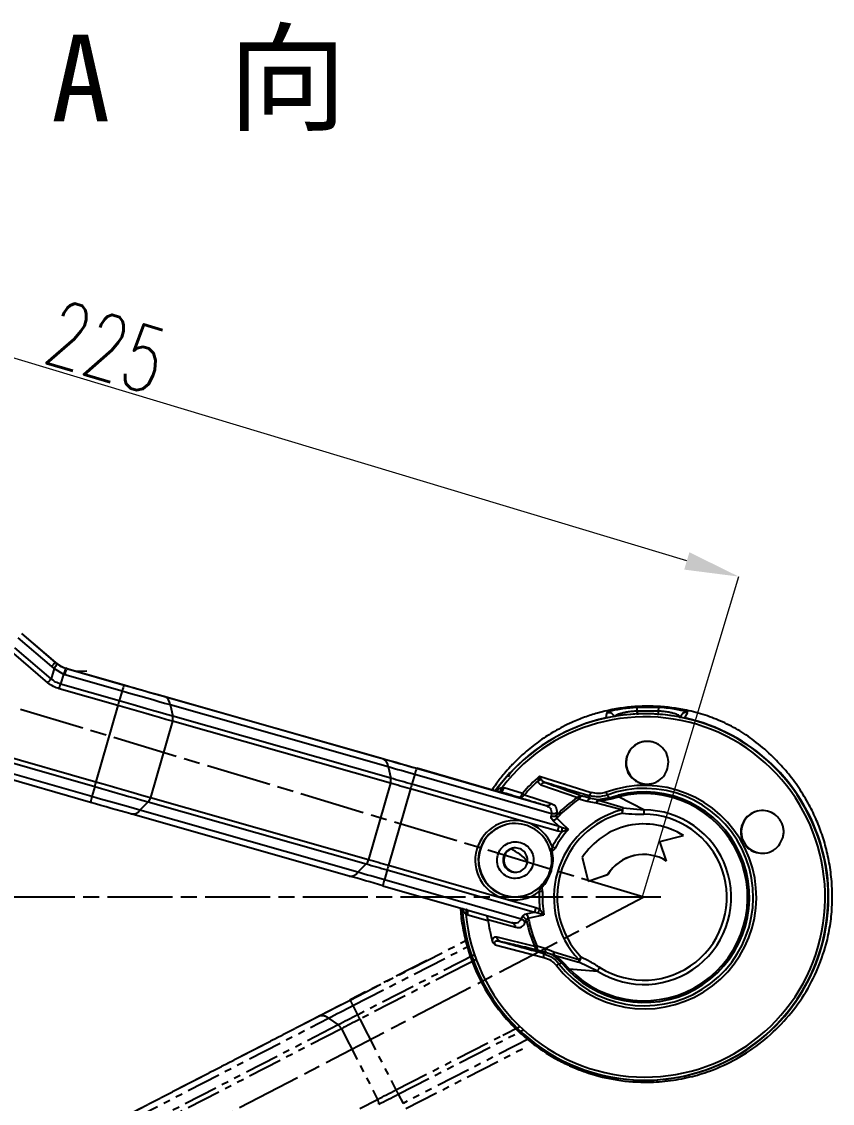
# Model space of a CAD drawing. Header units: millimetres. Extents: x 1852 to 4288, y 681 to 2404.
# Drawn here: x 3962.1 to 4111.5, y 1120.3 to 1319.6 of the extents above; entities that cross this region are included whole.
import ezdxf

# ---------------------------------------------------------------- set-up
doc = ezdxf.new("R2010")
doc.units = ezdxf.units.MM
doc.linetypes.add('AM_ISO08W050', pattern=[18, 12, -1.5, 3, -1.5])
doc.linetypes.add('PHANTOM', pattern=[12.7, 6.35, -1.27, 1.27, -1.27, 1.27, -1.27])
for name, color, linetype, lineweight in [('AM_5', 3, 'Continuous', 25), ('AM_7', 4, 'AM_ISO08W050', 25), ('文字', 7, 'Continuous', 13), ('标注', 3, 'Continuous', 13)]:
    doc.layers.add(name, color=color, linetype=linetype, lineweight=lineweight)
doc.styles.add('SLDTEXTSTYLE1', font='txt.shx', dxfattribs={"width": 0.7, "bigfont": 'gbcbig.shx'})
doc.styles.add('STYLE1', font='txt.shx', dxfattribs={"width": 0.8, "height": 3, "bigfont": 'hzdx.shx'})
doc.dimstyles.new('SLDDIMSTYLE12$0', dxfattribs={"dimtxt": 12, "dimasz": 10, "dimexe": 0, "dimexo": 0.0625, "dimgap": 0.875, "dimtad": 1, "dimdec": 1, "dimlfac": 1.8, "dimrnd": 1e-09, "dimzin": 12, "dimdsep": 46, "dimtxsty": 'SLDTEXTSTYLE1', "dimcen": 0.09, "dimdle": 8.16, "dimclrd": 3, "dimclre": 3, "dimadec": 0, "dimazin": 3, "dimtfac": 1, "dimtdec": 1, "dimtofl": 0, "dimtmove": 0, "dimatfit": 3, "dimfxl": 0, "dimfrac": 2, "dimtolj": 1, "dimlwd": 5, "dimlwe": 5, "dimarcsym": 0})
doc.dimstyles.new('SLDDIMSTYLE12$2', dxfattribs={"dimtxt": 12, "dimasz": 10, "dimexe": 0, "dimexo": 0.0625, "dimgap": 0.875, "dimtad": 1, "dimdec": 1, "dimlfac": 1.8, "dimrnd": 1e-09, "dimzin": 12, "dimdsep": 46, "dimtxsty": 'SLDTEXTSTYLE1', "dimcen": 0.09, "dimdle": 8.16, "dimclrd": 3, "dimclre": 3, "dimadec": 0, "dimazin": 3, "dimtfac": 1, "dimtdec": 1, "dimtofl": 0, "dimtmove": 0, "dimatfit": 3, "dimfxl": 0, "dimfrac": 2, "dimtolj": 1, "dimlwd": 5, "dimlwe": 5, "dimarcsym": 0})

# ---------------------------------------------------------------- blocks, each defined once
blk = doc.blocks.new('*D85')
at = {"layer": 'Defpoints', "color": 0, "transparency": 16777216}
for p in [(3772.52, 1249.88), (3773.94, 1168.81), (4076.79, 1158.24), (4076.79, 1158.24), (3795.18, 1011.47)]:
    blk.add_point(p, dxfattribs=at)
at = {"layer": '标注', "color": 3, "linetype": 'Continuous', "lineweight": 5, "transparency": 16777216}
blk.add_arc((4076.79, 1158.24), 303.03, 165.1292, 205.6373, dxfattribs=at)
at = {"layer": '标注', "color": 3, "transparency": 16777216}
for points in [[(3782.3, 1236.47), (3785.51, 1235.56), (3786.63, 1245.63)], [(3805.08, 1027.87), (3802.1, 1026.38), (3808.07, 1018.19)]]:
    blk.add_solid(points, dxfattribs=at)
at = {"layer": '标注', "color": 0, "transparency": 16777216, "insert": (3780.94, 1130.36), "char_height": 10, "attachment_point": 5, "rotation": 275.3833, "style": 'SLDTEXTSTYLE1'}
blk.add_mtext('\\A1;60%%D', dxfattribs=at)
blk = doc.blocks.new('*D86')
at = {"layer": 'AM_5', "color": 3, "lineweight": 5, "transparency": 16777216}
blk.add_line((3826.22, 1158.27), (3824.77, 1158.27), dxfattribs=at)
at = {"layer": 'AM_5', "color": 3, "linetype": 'Continuous', "lineweight": 5, "transparency": 16777216}
blk.add_arc((4076.68, 1158.27), 251.91, 165.5129, 177.7254, dxfattribs=at)
at = {"layer": 'AM_5', "color": 3, "transparency": 16777216}
for points in [[(3831.18, 1221.74), (3834.39, 1220.84), (3835.47, 1230.92)], [(3826.64, 1168.24), (3823.3, 1168.31), (3824.77, 1158.27)]]:
    blk.add_solid(points, dxfattribs=at)
at = {"layer": 'Defpoints', "color": 0, "transparency": 16777216}
for p in [(3772.52, 1249.88), (3829.55, 1207.09), (3826.29, 1158.27), (4076.79, 1158.24), (4079.94, 1158.27)]:
    blk.add_point(p, dxfattribs=at)
at = {"layer": 'AM_5', "color": 0, "transparency": 16777216, "insert": (3820.66, 1195.99), "char_height": 12, "attachment_point": 5, "rotation": 81.6192, "style": 'SLDTEXTSTYLE1'}
blk.add_mtext('\\A1;15%%D', dxfattribs=at)
blk = doc.blocks.new('*D78')
at = {"layer": 'AM_5', "color": 3, "linetype": 'Continuous', "lineweight": 5, "transparency": 16777216}
for p, q in [((3839.86, 1230.84), (3857.29, 1288.7)), ((4084.71, 1220.21), (3866.86, 1285.82))]:
    blk.add_line(p, q, dxfattribs=at)
at = {"layer": 'AM_5', "color": 3, "lineweight": 5, "transparency": 16777216}
blk.add_line((4076.53, 1158.36), (4094.29, 1217.32), dxfattribs=at)
at = {"layer": 'AM_5', "color": 3, "transparency": 16777216}
for points in [[(3867.34, 1287.42), (3866.38, 1284.22), (3857.29, 1288.7)], [(4085.19, 1221.8), (4084.23, 1218.61), (4094.29, 1217.32)]]:
    blk.add_solid(points, dxfattribs=at)
at = {"layer": 'Defpoints', "color": 0, "transparency": 16777216}
for p in [(3857.29, 1288.7), (3839.84, 1230.78), (4076.51, 1158.3)]:
    blk.add_point(p, dxfattribs=at)
at = {"layer": 'AM_5', "color": 0, "transparency": 16777216, "insert": (3977.77, 1259.6), "char_height": 12, "attachment_point": 5, "rotation": 343.2384, "style": 'SLDTEXTSTYLE1'}
blk.add_mtext('\\A1;225', dxfattribs=at)

msp = doc.modelspace()

# ---------------------------------------------------------------- linework, layer by layer
at = {"color": 7, "linetype": 'Continuous', "lineweight": 25}
for p, q in [((3848.249, 1216.075), (3975.831, 1179.489)), ((3848.005, 1215.211), (3975.588, 1178.625)), ((3974.809, 1175.717), (3846.471, 1212.521)), ((3975.086, 1176.792), (3846.747, 1213.595)), ((3961.428, 1206.066), (3967.649, 1200.759)), ((3962.095, 1206.818), (3968.316, 1201.511)), ((3962.127, 1206.825), (3968.348, 1201.518)), ((3967.579, 1198.481), (3960.87, 1204.204)), ((3966.971, 1197.773), (3960.262, 1203.496)), ((3968.142, 1200.362), (3967.579, 1198.481)), ((3967.649, 1200.759), (3968.142, 1200.362)), ((3968.142, 1200.362), (3969.855, 1199.36)), ((3968.316, 1201.511), (3968.348, 1201.518)), ((3968.348, 1201.518), (3968.595, 1201.319)), ((3970.448, 1200.39), (3970.337, 1200.423)), ((3970.338, 1200.422), (3970.447, 1200.39)), ((3970.417, 1200.384), (3970.447, 1200.39)), ((3970.417, 1200.384), (3981.011, 1197.346)), ((3970.447, 1200.39), (3981.04, 1197.352)), ((3974.133, 1199.922), (3972.314, 1199.855)), ((3969.855, 1199.36), (3969.302, 1197.514)), ((3969.855, 1199.36), (3970.074, 1199.295)), ((3970.074, 1199.295), (3980.667, 1196.257)), ((3979.862, 1193.547), (3969.05, 1196.648)), ((3980.115, 1194.413), (3969.302, 1197.514)), ((3980.667, 1196.257), (3980.115, 1194.413)), ((3987.287, 1195.568), (4027.472, 1184.14)), ((3988.476, 1195.213), (4028.661, 1183.786)), ((3979.862, 1193.547), (3975.831, 1179.489)), ((3989.504, 1193.733), (3989.988, 1191.593)), ((3989.504, 1193.733), (4029.689, 1182.306)), ((4070.035, 1192.335), (4069.97, 1192.296)), ((4075.474, 1193.222), (4073.545, 1193.047)), ((4079.496, 1193.222), (4075.474, 1193.222)), ((4079.442, 1192.528), (4075.507, 1192.528)), ((4075.507, 1192.528), (4075.593, 1191.87)), ((4079.442, 1192.528), (4079.358, 1191.821)), ((4080.118, 1193.18), (4079.496, 1193.222)), ((4084.877, 1192.296), (4084.647, 1192.405)), ((3989.918, 1190.675), (3985.887, 1176.616)), ((4030.103, 1179.248), (3989.918, 1190.675)), ((4030.173, 1180.166), (3989.988, 1191.593)), ((4069.937, 1191.29), (4069.921, 1191.287)), ((4073.683, 1184.127), (4073.617, 1184.112)), ((4029.689, 1182.306), (4030.173, 1180.166)), ((4034.908, 1182.002), (4058.703, 1175.178)), ((4050.201, 1177.631), (4034.938, 1182.008)), ((4034.565, 1180.913), (4034.012, 1179.069)), ((4034.565, 1180.913), (4059.777, 1173.683)), ((4057.583, 1180.57), (4057.486, 1180.212)), ((4057.583, 1180.57), (4067.066, 1177.554)), ((4057.583, 1180.57), (4057.736, 1180.276)), ((3975.588, 1178.625), (3975.086, 1176.792)), ((4030.103, 1179.248), (4026.072, 1165.189)), ((4033.76, 1178.203), (4029.729, 1164.145)), ((4055.044, 1172.1), (4033.76, 1178.203)), ((4061.171, 1171.281), (4034.012, 1179.069)), ((4050.663, 1178.468), (4051.052, 1178.388)), ((4054.441, 1177.385), (4051.052, 1178.388)), ((4057.816, 1178.982), (4064.604, 1176.647)), ((4066.491, 1176.972), (4062.554, 1178.174)), ((3985.887, 1176.616), (4026.072, 1165.189)), ((4049.6, 1177.804), (4049.615, 1177.852)), ((4050.094, 1177.688), (4050.288, 1177.65)), ((4050.288, 1177.65), (4050.201, 1177.631)), ((4053.692, 1176.665), (4053.982, 1176.579)), ((4054.781, 1177.091), (4059.733, 1175.541)), ((4066.349, 1175.856), (4064.828, 1176.299)), ((4067.134, 1176.889), (4066.491, 1176.972)), ((4068.362, 1176.17), (4066.974, 1176.423)), ((4070.39, 1176.538), (4068.362, 1176.17)), ((4072.97, 1174.728), (4068.452, 1176.098)), ((4070.39, 1176.538), (4070.017, 1177.067)), ((4070.39, 1176.538), (4071.226, 1176.8)), ((4070.678, 1176.387), (4072.142, 1176.747)), ((4071.226, 1176.8), (4072.068, 1177.065)), ((4076.777, 1174.325), (4072.142, 1176.747)), ((3985.461, 1175.805), (3983.923, 1174.268)), ((4024.108, 1162.84), (3983.923, 1174.268)), ((3985.461, 1175.805), (4025.646, 1164.377)), ((4058.703, 1175.178), (4058.831, 1175.092)), ((4058.703, 1175.178), (4058.974, 1175.145)), ((4058.957, 1175.148), (4058.939, 1175.092)), ((4068.043, 1175.58), (4066.349, 1175.856)), ((4072.71, 1174.319), (4068.043, 1175.58)), ((4072.97, 1174.728), (4076.777, 1174.325)), ((4022.46, 1162.158), (3982.275, 1173.585)), ((4060.918, 1170.415), (4055.044, 1172.1)), ((4059.777, 1173.683), (4059.728, 1173.183)), ((4061.171, 1171.281), (4060.082, 1172.35)), ((4060.751, 1173.842), (4060.715, 1173.354)), ((4061.709, 1170.284), (4060.918, 1170.415)), ((4061.734, 1171.051), (4061.171, 1171.281)), ((4062.885, 1170.748), (4061.709, 1170.284)), ((4062.885, 1170.748), (4061.734, 1171.051)), ((4073.962, 1171.442), (4073.951, 1171.44)), ((4094.897, 1171.379), (4094.808, 1171.36)), ((4079.736, 1168.516), (4084.087, 1169.6)), ((4079.747, 1168.518), (4079.736, 1168.516)), ((4080.977, 1164.912), (4079.736, 1168.516)), ((4079.747, 1168.518), (4084.098, 1169.603)), ((4080.988, 1164.914), (4079.747, 1168.518)), ((4084.098, 1169.603), (4084.087, 1169.6)), ((4046.546, 1166.932), (4046.613, 1166.947)), ((4059.561, 1166.815), (4059.595, 1166.736)), ((4059.797, 1167.172), (4059.903, 1166.769)), ((4025.646, 1164.377), (4024.108, 1162.84)), ((4029.729, 1164.145), (4051.013, 1158.041)), ((4050.938, 1165.706), (4051.083, 1165.737)), ((4065.433, 1165.539), (4066.517, 1161.188)), ((4080.988, 1164.914), (4080.977, 1164.912)), ((4029.485, 1163.281), (4028.984, 1161.448)), ((4029.485, 1163.281), (4056.644, 1155.492)), ((4066.517, 1161.188), (4070.121, 1162.429)), ((4066.529, 1161.19), (4070.132, 1162.431)), ((4070.132, 1162.431), (4070.121, 1162.429)), ((4028.707, 1160.373), (4052.515, 1153.546)), ((4054.195, 1154.218), (4028.984, 1161.448)), ((4057.958, 1159.986), (4057.655, 1159.701)), ((4066.529, 1161.19), (4066.517, 1161.188)), ((4051.013, 1158.041), (4056.887, 1156.357)), ((4043.256, 1156.275), (4043.283, 1155.867)), ((4056.887, 1156.357), (4057.628, 1156.048)), ((4057.628, 1156.048), (4058.378, 1155.03)), ((4044.347, 1155), (4043.975, 1155.141)), ((4044.347, 1155), (4048.063, 1153.949)), ((4048.047, 1154.142), (4053.184, 1152.701)), ((4054.195, 1154.218), (4054.418, 1154.662)), ((4054.937, 1153.564), (4055.163, 1153.992)), ((4056.644, 1155.492), (4057.243, 1155.388)), ((4057.243, 1155.388), (4058.378, 1155.03)), ((4052.502, 1153.55), (4052.667, 1153.553)), ((4052.76, 1153.491), (4052.741, 1153.437)), ((4056.716, 1149.139), (4049.756, 1150.872)), ((4049.407, 1149.492), (4058.352, 1147.161)), ((4057.089, 1149.31), (4058.612, 1148.873)), ((4058.612, 1148.873), (4060.193, 1148.203)), ((4060.193, 1148.203), (4064.815, 1146.782)), ((4109.477, 1148.992), (4109.461, 1148.989)), ((4045.888, 1146.772), (4044.129, 1145.869)), ((4058.255, 1147.879), (4058.17, 1147.951)), ((4058.17, 1147.951), (4058.695, 1147.709)), ((4061.681, 1146.164), (4060.154, 1147.541)), ((4060.268, 1147.552), (4064.82, 1146.301)), ((4061.108, 1145.997), (4061.681, 1146.164)), ((4062.294, 1145.449), (4061.681, 1146.164)), ((4063.055, 1145.054), (4062.004, 1146.133)), ((4068.261, 1144.624), (4064.82, 1146.301)), ((4062.826, 1144.83), (4062.294, 1145.449)), ((4063.055, 1145.054), (4068.261, 1144.624)), ((4050.809, 1132.859), (4053.919, 1134.456)), ((4063.013, 1127.459), (4066.244, 1126.177)), ((4066.254, 1126.305), (4066.252, 1126.3)), ((4084.119, 1125.297), (4084.135, 1125.3))]:
    msp.add_line(p, q, dxfattribs=at)
at = {"color": 7, "linetype": 'PHANTOM', "lineweight": 25}
for p, q in [((4022.67, 1139.311), (4044.69, 1150.618)), ((4023.164, 1138.282), (4045.01, 1149.499)), ((4036.812, 1146.588), (4022.687, 1139.336)), ((4045.584, 1147.63), (4024.023, 1136.559)), ((4044.129, 1145.869), (4024.432, 1135.755)), ((4023.164, 1138.282), (4024.023, 1136.559)), ((3979.771, 1117.171), (4016.894, 1136.337)), ((3978.661, 1116.616), (4015.784, 1135.782)), ((3981.533, 1116.795), (4018.656, 1135.961)), ((4020.473, 1134.731), (3983.35, 1115.565)), ((4021.051, 1134.014), (3983.928, 1114.848)), ((4018.656, 1135.961), (4020.473, 1134.731)), ((4021.051, 1134.014), (4027.732, 1121.004)), ((4024.432, 1135.755), (4031.113, 1122.745)), ((4031.113, 1122.745), (4050.809, 1132.859)), ((4031.526, 1121.948), (4054.613, 1133.803)), ((4055.747, 1132.249), (4032.415, 1120.268)), ((4032.948, 1119.296), (4054.981, 1130.609)), ((3990.609, 1101.838), (4027.732, 1121.004)), ((4031.526, 1121.948), (4032.415, 1120.268))]:
    msp.add_line(p, q, dxfattribs=at)
at = {"color": 7, "linetype": 'Continuous', "lineweight": 25, "flags": 128}
for points in [[(3980.667, 1196.257), (3981.804, 1195.931), (3982.939, 1195.606), (3984.068, 1195.283), (3985.187, 1194.963), (3986.294, 1194.647), (3987.384, 1194.337), (3988.455, 1194.031), (3989.504, 1193.733)], [(3981.011, 1197.346), (3981.972, 1197.07), (3982.93, 1196.796), (3983.884, 1196.523), (3984.829, 1196.253), (3985.764, 1195.986), (3986.685, 1195.723), (3987.59, 1195.465), (3988.476, 1195.213)], [(3981.04, 1197.352), (3981.844, 1197.122), (3982.647, 1196.892), (3983.444, 1196.664), (3984.236, 1196.438), (3985.018, 1196.214), (3985.789, 1195.994), (3986.546, 1195.779), (3987.287, 1195.568)], [(3989.988, 1191.593), (3988.816, 1191.927), (3987.619, 1192.268), (3986.401, 1192.615), (3985.165, 1192.968), (3983.914, 1193.325), (3982.653, 1193.686), (3981.385, 1194.049), (3980.115, 1194.413)], [(3989.918, 1190.675), (3988.725, 1191.014), (3987.506, 1191.362), (3986.265, 1191.716), (3985.006, 1192.075), (3983.732, 1192.439), (3982.448, 1192.806), (3981.156, 1193.176), (3979.862, 1193.547)], [(4069.97, 1192.296), (4069.865, 1191.73), (4069.782, 1191.285)], [(4084.346, 1191.285), (4084.643, 1191.851), (4084.877, 1192.296)], [(4070.039, 1191.312), (4070.006, 1191.312), (4069.782, 1191.285)], [(4083.661, 1191.759), (4083.42, 1191.302), (4083.4, 1191.264)], [(4027.472, 1184.14), (4028.358, 1183.888), (4029.263, 1183.631), (4030.185, 1183.368), (4031.119, 1183.101), (4032.065, 1182.831), (4033.019, 1182.558), (4033.977, 1182.284), (4034.938, 1182.008)], [(4028.661, 1183.786), (4029.403, 1183.575), (4030.16, 1183.359), (4030.931, 1183.139), (4031.713, 1182.916), (4032.504, 1182.69), (4033.302, 1182.462), (4034.104, 1182.232), (4034.908, 1182.002)], [(4029.689, 1182.306), (4030.268, 1182.141), (4030.859, 1181.973), (4031.46, 1181.801), (4032.071, 1181.627), (4032.688, 1181.45), (4033.311, 1181.272), (4033.937, 1181.093), (4034.565, 1180.913)], [(4034.012, 1179.069), (4033.518, 1179.211), (4033.025, 1179.352), (4032.535, 1179.492), (4032.048, 1179.631), (4031.568, 1179.769), (4031.094, 1179.904), (4030.628, 1180.036), (4030.173, 1180.166)], [(4052.072, 1181.195), (4049.707, 1178.3), (4049.341, 1177.789)], [(4052.148, 1181.108), (4052.106, 1181.157), (4052.072, 1181.195)], [(3975.588, 1178.625), (3976.858, 1178.26), (3978.126, 1177.897), (3979.387, 1177.537), (3980.638, 1177.179), (3981.874, 1176.826), (3983.092, 1176.479), (3984.289, 1176.138), (3985.461, 1175.805)], [(3975.831, 1179.489), (3977.126, 1179.118), (3978.417, 1178.748), (3979.701, 1178.381), (3980.975, 1178.017), (3982.234, 1177.657), (3983.475, 1177.303), (3984.694, 1176.956), (3985.887, 1176.616)], [(4033.76, 1178.203), (4033.289, 1178.338), (4032.82, 1178.472), (4032.353, 1178.606), (4031.889, 1178.738), (4031.432, 1178.869), (4030.98, 1178.998), (4030.537, 1179.124), (4030.103, 1179.248)], [(3983.923, 1174.268), (3982.874, 1174.566), (3981.803, 1174.871), (3980.712, 1175.182), (3979.606, 1175.498), (3978.487, 1175.818), (3977.358, 1176.141), (3976.223, 1176.466), (3975.086, 1176.792)], [(4053.692, 1176.665), (4053.783, 1176.656), (4053.881, 1176.679), (4053.983, 1176.733), (4054.085, 1176.817), (4054.184, 1176.927), (4054.279, 1177.061), (4054.365, 1177.215), (4054.441, 1177.385)], [(3982.275, 1173.585), (3981.389, 1173.837), (3980.484, 1174.095), (3979.563, 1174.358), (3978.628, 1174.624), (3977.682, 1174.895), (3976.729, 1175.167), (3975.77, 1175.442), (3974.809, 1175.717)], [(4062.885, 1170.748), (4061.705, 1171.903), (4060.777, 1172.813)], [(4025.646, 1164.377), (4026.102, 1164.248), (4026.567, 1164.115), (4027.041, 1163.98), (4027.521, 1163.843), (4028.008, 1163.704), (4028.498, 1163.563), (4028.991, 1163.422), (4029.485, 1163.281)], [(4026.072, 1165.189), (4026.506, 1165.066), (4026.95, 1164.939), (4027.401, 1164.811), (4027.859, 1164.68), (4028.322, 1164.548), (4028.789, 1164.414), (4029.258, 1164.28), (4029.729, 1164.145)], [(4028.707, 1160.373), (4027.903, 1160.604), (4027.101, 1160.834), (4026.303, 1161.062), (4025.512, 1161.288), (4024.73, 1161.511), (4023.959, 1161.731), (4023.202, 1161.947), (4022.46, 1162.158)], [(4028.984, 1161.448), (4028.356, 1161.627), (4027.73, 1161.807), (4027.107, 1161.985), (4026.49, 1162.161), (4025.879, 1162.336), (4025.278, 1162.507), (4024.687, 1162.676), (4024.108, 1162.84)], [(4055.157, 1155.172), (4055.99, 1155.351), (4056.644, 1155.492)], [(4055.502, 1154.414), (4057.114, 1154.759), (4058.378, 1155.03)], [(4066.252, 1126.299), (4066.247, 1126.231), (4066.244, 1126.177)]]:
    msp.add_lwpolyline(points, dxfattribs=at)
at = {"color": 7, "linetype": 'PHANTOM', "lineweight": 25, "flags": 128}
for points in [[(4015.784, 1135.782), (4016.603, 1136.204), (4017.439, 1136.636), (4018.291, 1137.074), (4019.155, 1137.519), (4020.029, 1137.969), (4020.911, 1138.423), (4021.798, 1138.879), (4022.687, 1139.336)], [(4016.894, 1136.337), (4017.579, 1136.69), (4018.279, 1137.051), (4018.991, 1137.418), (4019.714, 1137.791), (4020.446, 1138.167), (4021.184, 1138.547), (4021.926, 1138.928), (4022.67, 1139.311)], [(4018.656, 1135.961), (4019.191, 1136.237), (4019.737, 1136.518), (4020.293, 1136.805), (4020.857, 1137.096), (4021.428, 1137.389), (4022.004, 1137.686), (4022.584, 1137.983), (4023.164, 1138.282)], [(4024.023, 1136.559), (4023.566, 1136.324), (4023.11, 1136.09), (4022.656, 1135.856), (4022.207, 1135.625), (4021.762, 1135.396), (4021.324, 1135.17), (4020.894, 1134.949), (4020.473, 1134.731)], [(4024.432, 1135.755), (4023.996, 1135.531), (4023.562, 1135.308), (4023.13, 1135.086), (4022.702, 1134.865), (4022.278, 1134.647), (4021.861, 1134.432), (4021.452, 1134.221), (4021.051, 1134.014)], [(4027.732, 1121.004), (4028.132, 1121.211), (4028.542, 1121.423), (4028.959, 1121.637), (4029.383, 1121.855), (4029.811, 1122.076), (4030.243, 1122.298), (4030.677, 1122.521), (4031.113, 1122.745)], [(4027.976, 1120.12), (4028.397, 1120.338), (4028.827, 1120.56), (4029.265, 1120.785), (4029.71, 1121.014), (4030.159, 1121.246), (4030.613, 1121.479), (4031.069, 1121.713), (4031.526, 1121.948)]]:
    msp.add_lwpolyline(points, dxfattribs=at)
at = {"color": 7, "linetype": 'Continuous', "lineweight": 25}
for centre, radius, start, end in [((3982.944, 1187.861), 20.007, 136.98231, 139.86093), ((3985.75, 1194.946), 16.269, 160.47233, 164.49361), ((3996.343, 1191.908), 16.269, 160.47233, 164.49361), ((4060.553, 1170.49), 83.921, 163.43713, 164.05307), ((3987.692, 1193.572), 1.819, 5.07762, 64.46165), ((4077.02, 1158.292), 33.749, 343.99795, 144.37216), ((4077.035, 1158.295), 33.75, 343.99967, 102.14019), ((3988.038, 1191.279), 1.975, 342.17658, 9.14397), ((4077.012, 1158.291), 33.187, 185.44631, 142.55572), ((4077.063, 1158.304), 33.776, 102.44988, 137.53256), ((4077.063, 1158.301), 33.778, 251.33315, 77.54961), ((4077.468, 1183.041), 3.937, 102.14289, 164.00219), ((4077.468, 1183.041), 3.937, 163.99967, 282.14019), ((4027.877, 1182.145), 1.819, 5.07766, 64.46203), ((4050.241, 1176.564), 16.268, 160.47228, 164.49364), ((4028.223, 1179.852), 1.975, 342.17656, 9.14413), ((4076.99, 1158.287), 29.55, 131.05303, 139.73783), ((4057.918, 1178.632), 1.245, 89.51081, 119.80629), ((4058.031, 1178.591), 1.71, 99.92431, 108.57758), ((4055.284, 1156.627), 82.676, 163.94748, 164.56969), ((4114.451, 1155.146), 83.921, 163.43713, 164.05307), ((4076.985, 1158.286), 29.098, 132.57575, 139.73778), ((4076.939, 1158.274), 20.585, 217.80792, 110.19454), ((4076.93, 1158.273), 20.025, 217.80792, 110.19454), ((3989.166, 1172.594), 14.692, 163.40044, 167.7271), ((3983.996, 1177.092), 1.95, 318.69224, 345.8928), ((4053.934, 1177.648), 1.013, 256.13749, 326.65871), ((4027.916, 1146.276), 40.882, 48.9186, 49.54784), ((4076.84, 1158.254), 22.091, 123.62673, 136.87996), ((4076.835, 1158.253), 21.676, 123.6355, 137.80261), ((4076.842, 1158.254), 19.408, 223.76375, 104.2387), ((4076.835, 1158.252), 19.081, 223.76387, 104.23864), ((4092.458, 1194.507), 33.09, 212.6677, 213.38343), ((4067.107, 1175.649), 0.785, 99.68998, 164.75306), ((4066.295, 1177.741), 0.793, 284.25693, 346.38415), ((4069.124, 1175.145), 1.166, 125.1911, 158.08506), ((3982.514, 1175.338), 1.77, 262.23993, 322.75953), ((4076.804, 1158.245), 16.587, 104.28896, 223.71352), ((4076.805, 1158.245), 16.079, 237.90451, 90.09862), ((4074.096, 1173.725), 1.507, 138.28952, 156.79982), ((4165.719, 1197.404), 95.831, 193.93929, 194.29763), ((4098.682, 1170.294), 3.937, 102.14289, 164.00219), ((4053.028, 1165.07), 7.312, 74.0024, 254.00006), ((4053.028, 1165.07), 7.312, 19.98893, 73.99815), ((4076.802, 1158.245), 15.988, 104.28897, 223.71351), ((4076.801, 1158.245), 15.284, 237.90204, 90.10104), ((4053.034, 1165.072), 6.75, 14.63064, 164.00143), ((4053.101, 1165.086), 6.75, 102.1429, 164.00218), ((4076.819, 1158.249), 19.317, 141.46177, 151.14852), ((4076.817, 1158.249), 18.717, 138.10256, 151.14854), ((4076.79, 1158.243), 13.499, 57.28113, 147.28505), ((4076.801, 1158.246), 13.499, 57.2812, 102.14227), ((4098.682, 1170.294), 3.937, 163.99967, 282.14019), ((4053.034, 1165.072), 6.75, 163.9984, 313.36529), ((4053.101, 1165.086), 6.75, 163.99975, 282.14011), ((4053.101, 1165.086), 2.25, 343.99745, 164.00009), ((4053.246, 1165.117), 2.25, 104.03604, 164.00205), ((4048.639, 1159.065), 8.855, 40.83204, 65.81779), ((3989.84, 1040.374), 145.215, 60.91799, 61.15396), ((4076.79, 1158.243), 7.874, 57.88144, 147.88541), ((4076.801, 1158.245), 7.874, 102.14271, 147.88527), ((4024.181, 1165.664), 1.95, 318.69201, 345.89284), ((4109.181, 1141.283), 82.676, 163.94748, 164.5697), ((4053.101, 1165.086), 2.25, 163.99745, 344.00009), ((4053.246, 1165.117), 2.25, 163.99943, 280.24751), ((4022.699, 1163.911), 1.77, 262.23993, 322.75953), ((4043.063, 1157.25), 14.692, 163.40041, 167.72716), ((4053.028, 1165.07), 7.312, 253.99862, 308.0114), ((4076.82, 1158.249), 19.318, 176.85372, 186.53999), ((4076.818, 1158.248), 18.719, 176.85373, 189.89901), ((4077.02, 1158.29), 33.748, 183.43897, 344.001), ((4076.991, 1158.285), 29.252, 188.52543, 195.91771), ((4053.984, 1153.429), 1.307, 25.50508, 70.60837), ((4053.807, 1154.101), 1.723, 10.4509, 38.42547), ((4076.842, 1158.253), 22.093, 191.12072, 204.365), ((4076.837, 1158.252), 21.678, 190.19887, 204.3629), ((4115.922, 1019.739), 142.302, 114.42078, 114.58603), ((4077.036, 1158.293), 33.748, 282.14308, 344.002), ((4066.269, 1146.557), 1.471, 171.18744, 190.00395), ((4190.706, 1015.95), 181.565, 133.70869, 133.89737), ((4117.836, 1121.579), 58.497, 154.02865, 154.99957)]:
    msp.add_arc(centre, radius, start, end, dxfattribs=at)
at = {"color": 7, "linetype": 'PHANTOM', "lineweight": 25}
for centre, radius, start, end in [((4037.571, 1145.837), 16.268, 203.65312, 207.67448), ((4017.445, 1134.603), 1.819, 48.2585, 107.64287), ((4099.049, 1174.159), 83.921, 206.61797, 207.23391), ((4019.266, 1133.168), 1.975, 25.3574, 52.32497), ((4104.693, 1160.444), 82.676, 207.12832, 207.75054), ((4026.027, 1120.057), 1.95, 1.87285, 29.07368)]:
    msp.add_arc(centre, radius, start, end, dxfattribs=at)
at = {"color": 7, "linetype": 'Continuous', "lineweight": 25}
for points, knots in [([(3968.563, 1201.312), (3968.568, 1201.248), (3968.577, 1201.119), (3968.287, 1200.614), (3968.142, 1200.362)], [0, 0, 0, 0, 0.5008043, 1, 1, 1, 1]), ([(3968.316, 1201.511), (3968.361, 1201.473), (3968.443, 1201.405), (3968.526, 1201.341), (3968.563, 1201.312)], [0, 0, 0, 0, 0.5576718, 1, 1, 1, 1]), ([(3968.563, 1201.312), (3968.837, 1201.122), (3969.378, 1200.749), (3970.002, 1200.526), (3970.308, 1200.416)], [0, 0, 0, 0, 0.5083155, 1, 1, 1, 1]), ([(3968.595, 1201.319), (3968.868, 1201.129), (3969.407, 1200.755), (3970.031, 1200.532), (3970.338, 1200.422)], [0, 0, 0, 0, 0.50800634, 1, 1, 1, 1]), ([(3970.308, 1200.416), (3970.271, 1200.371), (3970.198, 1200.282), (3969.97, 1199.667), (3969.855, 1199.36)], [0, 0, 0, 0, 0.5, 1, 1, 1, 1]), ([(3970.308, 1200.416), (3970.328, 1200.41), (3970.365, 1200.399), (3970.401, 1200.388), (3970.417, 1200.384)], [0, 0, 0, 0, 0.5601455, 1, 1, 1, 1]), ([(3969.302, 1197.514), (3968.992, 1197.624), (3968.362, 1197.847), (3967.843, 1198.267), (3967.579, 1198.481)], [0, 0, 0, 0, 0.4914989, 1, 1, 1, 1]), ([(3969.05, 1196.648), (3968.68, 1196.776), (3967.927, 1197.039), (3967.294, 1197.525), (3966.971, 1197.773)], [0, 0, 0, 0, 0.4902935, 1, 1, 1, 1]), ([(4094.51, 1188.898), (4093.454, 1189.468), (4091.424, 1190.564), (4088.11, 1191.824), (4084.104, 1192.92), (4079.252, 1193.563), (4073.629, 1193.381), (4069.172, 1192.493), (4065.823, 1191.41), (4063.144, 1190.321), (4060.395, 1188.907), (4057.63, 1187.13), (4055.422, 1185.411), (4053.622, 1183.777), (4052.249, 1182.377), (4050.927, 1180.867), (4049.794, 1179.443), (4049.111, 1178.419), (4048.845, 1178.02)], [0, 0, 0, 0, 0.0716141, 0.1376427, 0.2038002, 0.3043716, 0.402157, 0.5046925, 0.5521038, 0.6009821, 0.6712151, 0.7340966, 0.7994339, 0.8433201, 0.8852981, 0.9222529, 0.9697109, 1, 1, 1, 1]), ([(4069.97, 1192.296), (4070.14, 1192.31), (4070.478, 1192.339), (4070.911, 1192.114), (4071.205, 1191.786), (4071.281, 1191.53), (4071.318, 1191.402)], [0, 0, 0, 0, 0.2799949, 0.5581407, 0.7800037, 1, 1, 1, 1]), ([(4073.545, 1193.047), (4073.084, 1192.982), (4072.148, 1192.851), (4071.106, 1192.634), (4070.342, 1192.444), (4070.138, 1192.372), (4070.035, 1192.335)], [0, 0, 0, 0, 0.2467046, 0.4997683, 0.7468748, 1, 1, 1, 1]), ([(4075.507, 1192.528), (4075.204, 1192.511), (4074.598, 1192.477), (4073.741, 1192.36), (4072.985, 1192.209), (4072.15, 1191.978), (4071.44, 1191.674), (4071.359, 1191.493), (4071.318, 1191.402)], [0, 0, 0, 0, 0.1216848, 0.2436394, 0.3665866, 0.4908705, 0.7427966, 1, 1, 1, 1]), ([(4075.474, 1193.222), (4075.474, 1193.211), (4075.474, 1193.187), (4075.481, 1193.036), (4075.492, 1192.815), (4075.502, 1192.622), (4075.507, 1192.528)], [0, 0, 0, 0, 0.244843, 0.5001263, 0.7553423, 1, 1, 1, 1]), ([(4079.496, 1193.222), (4079.494, 1193.21), (4079.49, 1193.186), (4079.477, 1193.036), (4079.461, 1192.817), (4079.449, 1192.624), (4079.443, 1192.528)], [0, 0, 0, 0, 0.2506754, 0.4980464, 0.7510697, 1, 1, 1, 1]), ([(4083.53, 1191.402), (4083.502, 1191.493), (4083.446, 1191.673), (4082.766, 1191.977), (4081.951, 1192.208), (4081.204, 1192.359), (4080.353, 1192.477), (4079.746, 1192.511), (4079.443, 1192.528)], [0, 0, 0, 0, 0.25669183, 0.50843056, 0.63281467, 0.75589912, 0.87804396, 1, 1, 1, 1]), ([(4084.647, 1192.405), (4084.472, 1192.458), (4084.127, 1192.562), (4083.105, 1192.788), (4081.772, 1193.019), (4080.666, 1193.127), (4080.118, 1193.18)], [0, 0, 0, 0, 0.2491031, 0.4901997, 0.7472817, 1, 1, 1, 1]), ([(4084.877, 1192.296), (4084.803, 1192.307), (4084.654, 1192.331), (4084.427, 1192.31), (4084.209, 1192.246), (4084.009, 1192.141), (4083.836, 1191.997), (4083.719, 1191.865), (4083.675, 1191.777), (4083.665, 1191.756)], [0, 0, 0, 0, 0.1570011, 0.3172009, 0.4773885, 0.6343544, 0.7913438, 0.9515396, 1, 1, 1, 1]), ([(4110.422, 1149.604), (4110.672, 1150.712), (4111.172, 1152.93), (4111.517, 1156.393), (4111.543, 1159.874), (4111.226, 1163.311), (4110.592, 1166.644), (4109.67, 1169.825), (4108.493, 1172.83), (4106.976, 1175.875), (4105.105, 1178.863), (4102.915, 1181.681), (4100.333, 1184.423), (4097.403, 1186.953), (4095.49, 1188.24), (4094.51, 1188.898)], [0, 0, 0, 0, 0.0627951, 0.1255982, 0.1880794, 0.2505771, 0.3126556, 0.3746993, 0.4372762, 0.5009385, 0.5820109, 0.6649965, 0.7507977, 0.8724761, 1, 1, 1, 1]), ([(4081.175, 1181.939), (4081.266, 1182.492), (4081.445, 1183.573), (4080.939, 1184.91), (4080.277, 1185.768), (4079.685, 1186.276), (4079.024, 1186.65), (4078.318, 1186.886), (4077.591, 1186.986), (4076.861, 1186.951), (4076.144, 1186.781), (4075.23, 1186.372), (4074.201, 1185.518), (4073.818, 1184.596), (4073.617, 1184.112)], [0, 0, 0, 0, 0.1454096, 0.2843678, 0.3500183, 0.4113214, 0.4701235, 0.5269841, 0.5816264, 0.6365696, 0.6922624, 0.749136, 0.868448, 1, 1, 1, 1]), ([(4073.617, 1184.112), (4073.527, 1183.555), (4073.349, 1182.438), (4073.953, 1180.878), (4074.898, 1179.879), (4075.817, 1179.379), (4076.511, 1179.156), (4077.219, 1179.065), (4077.921, 1179.101), (4078.611, 1179.261), (4079.521, 1179.654), (4080.568, 1180.498), (4080.964, 1181.439), (4081.175, 1181.939)], [0, 0, 0, 0, 0.1426319, 0.2854821, 0.4161443, 0.4747377, 0.529504, 0.5816768, 0.6338546, 0.6858561, 0.7410149, 0.8625746, 1, 1, 1, 1]), ([(4052.072, 1181.195), (4052.017, 1181.128), (4051.91, 1180.998), (4051.813, 1180.766), (4051.771, 1180.566), (4051.781, 1180.447), (4051.784, 1180.41)], [0, 0, 0, 0, 0.3001412, 0.5845824, 0.8690123, 1, 1, 1, 1]), ([(4052.148, 1181.108), (4052.097, 1181.044), (4051.992, 1180.912), (4051.9, 1180.706), (4051.88, 1180.568), (4051.872, 1180.514)], [0, 0, 0, 0, 0.3723099, 0.7541245, 1, 1, 1, 1]), ([(4057.486, 1180.212), (4057.452, 1180.109), (4057.395, 1179.931), (4057.327, 1179.777), (4057.299, 1179.713)], [0, 0, 0, 0, 0.5830316, 1, 1, 1, 1]), ([(4057.928, 1179.878), (4057.898, 1179.943), (4057.842, 1180.064), (4057.77, 1180.209), (4057.736, 1180.276)], [0, 0, 0, 0, 0.5364801, 1, 1, 1, 1]), ([(4057.928, 1179.878), (4057.966, 1179.821), (4058.052, 1179.691), (4058.349, 1179.497), (4058.631, 1179.391), (4058.819, 1179.319)], [0, 0, 0, 0, 0.2031095, 0.4647797, 1, 1, 1, 1]), ([(4049.615, 1177.852), (4049.79, 1178.004), (4050.097, 1178.271), (4050.492, 1178.409), (4050.663, 1178.468)], [0, 0, 0, 0, 0.5684211, 1, 1, 1, 1]), ([(4050.094, 1177.688), (4050.148, 1177.694), (4050.26, 1177.706), (4050.426, 1177.874), (4050.571, 1178.133), (4050.633, 1178.358), (4050.663, 1178.468)], [0, 0, 0, 0, 0.2432266, 0.5000017, 0.7567759, 1, 1, 1, 1]), ([(4050.288, 1177.65), (4050.35, 1177.646), (4050.477, 1177.637), (4050.693, 1177.789), (4050.899, 1178.045), (4051.002, 1178.276), (4051.052, 1178.388)], [0, 0, 0, 0, 0.2423334, 0.4999392, 0.757578, 1, 1, 1, 1]), ([(4057.299, 1179.713), (4057.297, 1179.623), (4057.293, 1179.429), (4057.45, 1179.159), (4057.672, 1179.052), (4057.816, 1178.982)], [0, 0, 0, 0, 0.2320046, 0.4979825, 1, 1, 1, 1]), ([(4058.819, 1179.319), (4058.733, 1179.334), (4058.558, 1179.365), (4058.284, 1179.31), (4058.025, 1179.186), (4057.885, 1179.05), (4057.816, 1178.982)], [0, 0, 0, 0, 0.2454954, 0.5, 0.7545047, 1, 1, 1, 1]), ([(4058.819, 1179.319), (4060.073, 1178.857), (4062.227, 1178.062), (4064.521, 1177.23), (4065.479, 1176.883)], [0, 0, 0, 0, 0.5820752, 1, 1, 1, 1]), ([(4062.554, 1178.174), (4062.471, 1178.199), (4061.208, 1178.584), (4059.973, 1178.965), (4058.819, 1179.319)], [0, 0, 0, 0, 0.0662016, 1, 1, 1, 1]), ([(4053.692, 1176.665), (4053.051, 1176.85), (4051.914, 1177.179), (4050.782, 1177.507), (4050.288, 1177.65)], [0, 0, 0, 0, 0.5642907, 1, 1, 1, 1]), ([(4053.982, 1176.579), (4054.836, 1176.325), (4056.39, 1175.864), (4057.984, 1175.391), (4058.703, 1175.178)], [0, 0, 0, 0, 0.5495061, 1, 1, 1, 1]), ([(4065.479, 1176.883), (4065.428, 1176.884), (4065.358, 1176.886), (4065.244, 1176.829), (4065.13, 1176.744), (4064.977, 1176.573), (4064.878, 1176.391), (4064.828, 1176.3)], [0, 0, 0, 0, 0.2498451, 0.3419699, 0.5003268, 0.7501647, 1, 1, 1, 1]), ([(4066.974, 1176.423), (4066.698, 1176.508), (4066.198, 1176.662), (4065.701, 1176.815), (4065.479, 1176.883)], [0, 0, 0, 0, 0.5530907, 1, 1, 1, 1]), ([(4066.974, 1176.423), (4066.883, 1176.526), (4066.721, 1176.709), (4066.561, 1176.892), (4066.491, 1176.972)], [0, 0, 0, 0, 0.5617548, 1, 1, 1, 1]), ([(4069.832, 1177.594), (4069.392, 1177.477), (4068.444, 1177.226), (4067.547, 1177.44), (4067.066, 1177.554)], [0, 0, 0, 0, 0.4644483, 1, 1, 1, 1]), ([(4070.017, 1177.067), (4069.456, 1176.904), (4068.485, 1176.622), (4067.535, 1176.81), (4067.134, 1176.889)], [0, 0, 0, 0, 0.5775061, 1, 1, 1, 1]), ([(4068.043, 1175.58), (4068.063, 1175.662), (4068.103, 1175.826), (4068.183, 1176.011), (4068.262, 1176.121), (4068.323, 1176.161), (4068.352, 1176.169), (4068.361, 1176.17), (4068.362, 1176.17)], [0, 0, 0, 0, 0.2498824, 0.4997694, 0.7496604, 0.9255481, 0.9908934, 1, 1, 1, 1]), ([(4068.452, 1176.098), (4068.452, 1176.098), (4068.452, 1176.098), (4068.452, 1176.098), (4068.452, 1176.098), (4068.439, 1176.118), (4068.411, 1176.152), (4068.379, 1176.164), (4068.362, 1176.17)], [0, 0, 0, 0, 0.0000335, 0.000106, 0.0003683, 0.001362, 0.4820163, 1, 1, 1, 1]), ([(4068.452, 1176.098), (4068.581, 1176.094), (4068.936, 1176.082), (4069.688, 1176.127), (4070.29, 1176.285), (4070.678, 1176.387)], [0, 0, 0, 0, 0.1685681, 0.4640042, 1, 1, 1, 1]), ([(4070.39, 1176.537), (4070.433, 1176.535), (4070.518, 1176.531), (4070.625, 1176.435), (4070.678, 1176.387)], [0, 0, 0, 0, 0.5021576, 1, 1, 1, 1]), ([(4058.831, 1175.092), (4059.122, 1174.962), (4059.698, 1174.704), (4059.751, 1174.021), (4059.777, 1173.683)], [0, 0, 0, 0, 0.504897, 1, 1, 1, 1]), ([(4058.974, 1175.145), (4059.069, 1175.158), (4059.259, 1175.182), (4059.525, 1175.323), (4059.664, 1175.469), (4059.733, 1175.541)], [0, 0, 0, 0, 0.3395659, 0.6771788, 1, 1, 1, 1]), ([(4059.733, 1175.541), (4060.07, 1175.375), (4060.695, 1175.069), (4060.734, 1174.229), (4060.751, 1173.842)], [0, 0, 0, 0, 0.5395057, 1, 1, 1, 1]), ([(4072.856, 1173.738), (4072.868, 1173.823), (4072.892, 1173.998), (4072.907, 1174.265), (4072.954, 1174.533), (4072.965, 1174.66), (4072.97, 1174.728)], [0, 0, 0, 0, 0.2100867, 0.4354712, 0.6954439, 1, 1, 1, 1]), ([(4102.41, 1169.196), (4102.467, 1169.445), (4102.58, 1169.933), (4102.567, 1170.696), (4102.422, 1171.427), (4102.145, 1172.107), (4101.751, 1172.72), (4101.073, 1173.44), (4099.952, 1174.094), (4098.388, 1174.317), (4096.822, 1173.905), (4095.479, 1172.91), (4095.029, 1171.869), (4094.808, 1171.36)], [0, 0, 0, 0, 0.0608535, 0.1193328, 0.1758288, 0.2307749, 0.2847904, 0.339989, 0.4550176, 0.579343, 0.7165648, 0.8612718, 1, 1, 1, 1]), ([(4059.728, 1173.182), (4059.814, 1173.169), (4059.989, 1173.143), (4060.255, 1173.166), (4060.506, 1173.232), (4060.646, 1173.314), (4060.715, 1173.354)], [0, 0, 0, 0, 0.2465031, 0.5000051, 0.7535045, 1, 1, 1, 1]), ([(4060.082, 1172.35), (4059.973, 1172.48), (4059.742, 1172.755), (4059.733, 1173.035), (4059.728, 1173.183)], [0, 0, 0, 0, 0.471381, 1, 1, 1, 1]), ([(4059.777, 1173.683), (4059.86, 1173.67), (4060.03, 1173.642), (4060.291, 1173.662), (4060.541, 1173.724), (4060.682, 1173.803), (4060.751, 1173.842)], [0, 0, 0, 0, 0.2424888, 0.4944094, 0.7492399, 1, 1, 1, 1]), ([(4060.777, 1172.813), (4060.724, 1172.76), (4060.617, 1172.654), (4060.439, 1172.523), (4060.258, 1172.415), (4060.14, 1172.371), (4060.082, 1172.35)], [0, 0, 0, 0, 0.2474529, 0.4999677, 0.7524992, 1, 1, 1, 1]), ([(4060.715, 1173.354), (4060.687, 1173.25), (4060.647, 1173.104), (4060.695, 1172.917), (4060.75, 1172.846), (4060.777, 1172.813)], [0, 0, 0, 0, 0.5578773, 0.7889784, 1, 1, 1, 1]), ([(4072.856, 1173.738), (4073.634, 1173.666), (4074.937, 1173.546), (4076.246, 1173.534), (4076.775, 1173.528)], [0, 0, 0, 0, 0.5961974, 1, 1, 1, 1]), ([(4061.709, 1170.284), (4061.712, 1170.355), (4061.716, 1170.496), (4061.722, 1170.701), (4061.729, 1170.891), (4061.733, 1170.998), (4061.734, 1171.051)], [0, 0, 0, 0, 0.250968, 0.5042543, 0.7553572, 1, 1, 1, 1]), ([(4094.808, 1171.36), (4094.749, 1171.104), (4094.637, 1170.618), (4094.65, 1169.858), (4094.791, 1169.142), (4095.059, 1168.475), (4095.437, 1167.874), (4096.091, 1167.16), (4097.196, 1166.488), (4098.761, 1166.231), (4100.359, 1166.628), (4101.734, 1167.634), (4102.19, 1168.689), (4102.41, 1169.196)], [0, 0, 0, 0, 0.06397863, 0.1218211, 0.17743232, 0.23069626, 0.2827302, 0.33609245, 0.449634, 0.58030579, 0.7241629, 0.86755986, 1, 1, 1, 1]), ([(4059.565, 1166.777), (4059.679, 1166.175), (4059.897, 1165.027), (4059.637, 1163.795), (4059.513, 1163.209)], [0, 0, 0, 0, 0.5248896, 1, 1, 1, 1]), ([(4059.797, 1167.172), (4059.756, 1167.15), (4059.672, 1167.104), (4059.586, 1167.002), (4059.543, 1166.896), (4059.558, 1166.814), (4059.565, 1166.777)], [0, 0, 0, 0, 0.2175002, 0.4456339, 0.7453176, 1, 1, 1, 1]), ([(4059.903, 1166.769), (4059.859, 1166.759), (4059.769, 1166.736), (4059.659, 1166.727), (4059.585, 1166.732), (4059.571, 1166.763), (4059.565, 1166.777)], [0, 0, 0, 0, 0.2175407, 0.446787, 0.7432095, 1, 1, 1, 1]), ([(4059.761, 1163.136), (4059.895, 1163.753), (4060.162, 1164.992), (4059.99, 1166.176), (4059.903, 1166.769)], [0, 0, 0, 0, 0.4984638, 1, 1, 1, 1]), ([(4059.9, 1167.57), (4059.897, 1167.486), (4059.892, 1167.366), (4059.855, 1167.24), (4059.824, 1167.19), (4059.806, 1167.178), (4059.797, 1167.172)], [0, 0, 0, 0, 0.5873569, 0.8346977, 0.9249512, 1, 1, 1, 1]), ([(4060.423, 1167.28), (4060.357, 1167.174), (4060.255, 1167.01), (4060.066, 1166.842), (4059.956, 1166.793), (4059.903, 1166.769)], [0, 0, 0, 0, 0.4918514, 0.7535128, 1, 1, 1, 1]), ([(4059.513, 1163.209), (4059.308, 1162.647), (4058.875, 1161.465), (4058.084, 1160.612), (4057.669, 1160.164)], [0, 0, 0, 0, 0.4752705, 1, 1, 1, 1]), ([(4057.958, 1159.986), (4058.348, 1160.444), (4059.12, 1161.353), (4059.549, 1162.545), (4059.761, 1163.136)], [0, 0, 0, 0, 0.5045108, 1, 1, 1, 1]), ([(4059.761, 1163.136), (4059.725, 1163.146), (4059.651, 1163.168), (4059.572, 1163.191), (4059.521, 1163.206), (4059.516, 1163.208), (4059.513, 1163.209)], [0, 0, 0, 0, 0.2492627, 0.5044271, 0.7572703, 1, 1, 1, 1]), ([(4057.655, 1159.701), (4057.633, 1159.739), (4057.588, 1159.819), (4057.566, 1159.94), (4057.585, 1160.065), (4057.639, 1160.129), (4057.669, 1160.164)], [0, 0, 0, 0, 0.2051839, 0.4197613, 0.6800214, 1, 1, 1, 1]), ([(4057.958, 1159.986), (4057.925, 1160.02), (4057.856, 1160.092), (4057.774, 1160.154), (4057.706, 1160.184), (4057.682, 1160.171), (4057.669, 1160.164)], [0, 0, 0, 0, 0.2283661, 0.4781223, 0.7150622, 1, 1, 1, 1]), ([(4058.128, 1159.276), (4058.128, 1159.399), (4058.128, 1159.591), (4058.06, 1159.835), (4057.991, 1159.937), (4057.958, 1159.986)], [0, 0, 0, 0, 0.4836103, 0.7508269, 1, 1, 1, 1]), ([(4058.039, 1160.089), (4058.035, 1160.159), (4058.02, 1160.385), (4058.091, 1160.603), (4058.139, 1160.753)], [0, 0, 0, 0, 0.3105302, 1, 1, 1, 1]), ([(4057.531, 1159.309), (4057.572, 1159.381), (4057.632, 1159.484), (4057.668, 1159.611), (4057.669, 1159.671), (4057.659, 1159.692), (4057.655, 1159.701)], [0, 0, 0, 0, 0.5788982, 0.8325061, 0.9242536, 1, 1, 1, 1]), ([(4043.014, 1156.27), (4043.02, 1156.064), (4043.058, 1154.709), (4043.466, 1152.194), (4044.402, 1148.194), (4046.115, 1143.722), (4048.531, 1139.512), (4051.158, 1136.086), (4053.698, 1133.428), (4056.285, 1131.246), (4058.812, 1129.484), (4061.227, 1128.084), (4063.645, 1126.934), (4066.874, 1125.683), (4071.273, 1124.527), (4076.412, 1124.046), (4081.178, 1124.306), (4085.183, 1125.025), (4089.47, 1126.319), (4093.994, 1128.385), (4098.621, 1131.482), (4102.699, 1135.29), (4106.083, 1139.672), (4108.766, 1144.483), (4109.871, 1147.899), (4110.422, 1149.604)], [0, 0, 0, 0, 0.00690461, 0.0451883, 0.08283495, 0.13974833, 0.19650273, 0.2340919, 0.27350438, 0.30976804, 0.3380985, 0.36810574, 0.39538295, 0.42019079, 0.47424837, 0.53427599, 0.57764847, 0.62021225, 0.65871271, 0.71468253, 0.77202122, 0.82888477, 0.88558838, 0.94288579, 1, 1, 1, 1]), ([(4043.975, 1155.141), (4043.856, 1155.29), (4043.595, 1155.619), (4043.478, 1156.01), (4043.414, 1156.223)], [0, 0, 0, 0, 0.4544713, 1, 1, 1, 1]), ([(4043.902, 1156.094), (4043.945, 1156.062), (4044.034, 1155.995), (4044.087, 1155.77), (4044.075, 1155.475), (4044.008, 1155.25), (4043.975, 1155.141)], [0, 0, 0, 0, 0.2407228, 0.4965557, 0.7542523, 1, 1, 1, 1]), ([(4044.347, 1155), (4044.364, 1155.122), (4044.399, 1155.371), (4044.359, 1155.696), (4044.255, 1155.936), (4044.142, 1155.994), (4044.087, 1156.022)], [0, 0, 0, 0, 0.2424241, 0.5000639, 0.757669, 1, 1, 1, 1]), ([(4057.628, 1156.048), (4057.592, 1155.988), (4057.521, 1155.867), (4057.419, 1155.691), (4057.323, 1155.527), (4057.27, 1155.434), (4057.243, 1155.388)], [0, 0, 0, 0, 0.2477926, 0.5000002, 0.7522078, 1, 1, 1, 1]), ([(4048.047, 1154.142), (4048.039, 1154.244), (4048.021, 1154.461), (4047.904, 1154.738), (4047.774, 1154.863), (4047.712, 1154.923)], [0, 0, 0, 0, 0.31238, 0.6677205, 1, 1, 1, 1]), ([(4048.047, 1154.142), (4048.048, 1154.107), (4048.05, 1154.043), (4048.059, 1153.978), (4048.063, 1153.949)], [0, 0, 0, 0, 0.5485339, 1, 1, 1, 1]), ([(4052.667, 1153.553), (4052.977, 1153.505), (4053.594, 1153.41), (4053.995, 1153.949), (4054.195, 1154.218)], [0, 0, 0, 0, 0.5010464, 1, 1, 1, 1]), ([(4054.937, 1153.564), (4054.899, 1153.635), (4054.822, 1153.777), (4054.643, 1153.963), (4054.432, 1154.118), (4054.273, 1154.185), (4054.195, 1154.218)], [0, 0, 0, 0, 0.2507607, 0.5055916, 0.7575122, 1, 1, 1, 1]), ([(4054.418, 1154.662), (4054.51, 1154.795), (4054.669, 1155.023), (4055.013, 1155.128), (4055.157, 1155.172)], [0, 0, 0, 0, 0.5822537, 1, 1, 1, 1]), ([(4055.502, 1154.414), (4055.456, 1154.397), (4055.36, 1154.361), (4055.23, 1154.221), (4055.19, 1154.083), (4055.163, 1153.992)], [0, 0, 0, 0, 0.2413974, 0.5018091, 1, 1, 1, 1]), ([(4052.751, 1153.434), (4052.75, 1153.435), (4052.682, 1153.498), (4052.591, 1153.524), (4052.502, 1153.55)], [0, 0, 0, 0, 0.006595, 1, 1, 1, 1]), ([(4053.184, 1152.701), (4053.164, 1152.798), (4053.123, 1152.995), (4052.973, 1153.254), (4052.825, 1153.374), (4052.751, 1153.434)], [0, 0, 0, 0, 0.3235264, 0.6618766, 1, 1, 1, 1]), ([(4053.184, 1152.701), (4053.555, 1152.656), (4054.245, 1152.571), (4054.719, 1153.251), (4054.937, 1153.564)], [0, 0, 0, 0, 0.5390753, 1, 1, 1, 1]), ([(4049.756, 1150.872), (4049.613, 1150.893), (4049.358, 1150.93), (4049.082, 1150.782), (4048.92, 1150.556), (4048.88, 1150.356), (4048.861, 1150.263)], [0, 0, 0, 0, 0.37521, 0.6669858, 0.8447724, 1, 1, 1, 1]), ([(4049.407, 1149.492), (4049.276, 1149.604), (4049.035, 1149.812), (4048.916, 1150.121), (4048.861, 1150.263)], [0, 0, 0, 0, 0.5416834, 1, 1, 1, 1]), ([(4050.43, 1150.059), (4050.246, 1150.099), (4049.932, 1150.167), (4049.59, 1150.157), (4049.41, 1150.092), (4049.326, 1150.031), (4049.273, 1149.948), (4049.258, 1149.841), (4049.283, 1149.723), (4049.334, 1149.606), (4049.381, 1149.532), (4049.407, 1149.492)], [0, 0, 0, 0, 0.3392548, 0.5783472, 0.6635743, 0.7304267, 0.7889961, 0.8436092, 0.8910481, 0.9412032, 1, 1, 1, 1]), ([(4050.43, 1150.059), (4050.349, 1150.091), (4050.183, 1150.157), (4049.98, 1150.348), (4049.826, 1150.589), (4049.779, 1150.779), (4049.756, 1150.872)], [0, 0, 0, 0, 0.2454954, 0.5, 0.7545046, 1, 1, 1, 1]), ([(4050.43, 1150.059), (4051.908, 1149.658), (4054.461, 1148.965), (4057.071, 1148.252), (4058.17, 1147.951)], [0, 0, 0, 0, 0.5786818, 1, 1, 1, 1]), ([(4057.335, 1148.478), (4056.062, 1148.772), (4053.695, 1149.319), (4051.462, 1149.825), (4050.43, 1150.059)], [0, 0, 0, 0, 0.53796346, 1, 1, 1, 1]), ([(4057.335, 1148.478), (4057.265, 1148.506), (4057.124, 1148.561), (4056.947, 1148.713), (4056.802, 1148.905), (4056.745, 1149.061), (4056.716, 1149.139)], [0, 0, 0, 0, 0.249989, 0.5000113, 0.7500081, 1, 1, 1, 1]), ([(4057.335, 1148.478), (4057.619, 1148.401), (4058.121, 1148.265), (4058.626, 1148.128), (4058.845, 1148.069)], [0, 0, 0, 0, 0.5669451, 1, 1, 1, 1]), ([(4058.17, 1147.951), (4058.295, 1147.973), (4058.519, 1148.013), (4058.745, 1148.052), (4058.845, 1148.069)], [0, 0, 0, 0, 0.5582261, 1, 1, 1, 1]), ([(4058.612, 1148.873), (4058.607, 1148.775), (4058.595, 1148.574), (4058.638, 1148.326), (4058.72, 1148.142), (4058.804, 1148.093), (4058.845, 1148.069)], [0, 0, 0, 0, 0.2446171, 0.4999989, 0.7553814, 1, 1, 1, 1]), ([(4058.845, 1148.069), (4059.1, 1147.991), (4059.541, 1147.858), (4059.973, 1147.635), (4060.154, 1147.541)], [0, 0, 0, 0, 0.5802265, 1, 1, 1, 1]), ([(4060.193, 1148.203), (4060.167, 1148.123), (4060.114, 1147.964), (4060.085, 1147.767), (4060.094, 1147.633), (4060.124, 1147.572), (4060.144, 1147.55), (4060.151, 1147.544), (4060.153, 1147.542), (4060.154, 1147.542)], [0, 0, 0, 0, 0.2498868, 0.4997726, 0.7496574, 0.9252916, 0.9752659, 0.9907836, 1, 1, 1, 1]), ([(4060.193, 1148.203), (4060.185, 1148.067), (4060.169, 1147.796), (4060.235, 1147.633), (4060.268, 1147.552)], [0, 0, 0, 0, 0.50000164, 1, 1, 1, 1]), ([(4058.352, 1147.161), (4058.36, 1147.258), (4058.377, 1147.457), (4058.346, 1147.696), (4058.302, 1147.842), (4058.261, 1147.874), (4058.255, 1147.879)], [0, 0, 0, 0, 0.3058422, 0.6271066, 0.9505017, 1, 1, 1, 1]), ([(4058.352, 1147.161), (4058.818, 1147.003), (4059.691, 1146.705), (4060.362, 1145.99), (4060.675, 1145.656)], [0, 0, 0, 0, 0.5331504, 1, 1, 1, 1]), ([(4058.695, 1147.709), (4059.097, 1147.556), (4060.024, 1147.204), (4060.716, 1146.433), (4061.108, 1145.997)], [0, 0, 0, 0, 0.43349735, 1, 1, 1, 1]), ([(4060.154, 1147.541), (4060.17, 1147.538), (4060.195, 1147.532), (4060.232, 1147.539), (4060.253, 1147.546), (4060.264, 1147.55), (4060.268, 1147.552)], [0, 0, 0, 0, 0.4977473, 0.7571245, 0.91733, 1, 1, 1, 1]), ([(4062.004, 1146.133), (4061.746, 1146.408), (4061.319, 1146.863), (4060.742, 1147.271), (4060.42, 1147.467), (4060.309, 1147.528), (4060.268, 1147.552)], [0, 0, 0, 0, 0.5043385, 0.834166, 0.9378931, 1, 1, 1, 1]), ([(4061.681, 1146.164), (4061.718, 1146.142), (4061.792, 1146.098), (4061.933, 1146.122), (4062.004, 1146.133)], [0, 0, 0, 0, 0.5000001, 1, 1, 1, 1]), ([(4068.68, 1145.297), (4068.092, 1145.654), (4066.973, 1146.334), (4065.802, 1146.919), (4065.246, 1147.196)], [0, 0, 0, 0, 0.5256141, 1, 1, 1, 1]), ([(4066.252, 1126.3), (4066.252, 1126.3), (4066.252, 1126.3), (4066.252, 1126.299), (4066.252, 1126.299)], [0, 0, 0, 0, 0.56, 1, 1, 1, 1])]:
    msp.add_open_spline(points, degree=3, knots=knots, dxfattribs=at)
for points in [[(3966.971, 1197.773), (3967.03, 1197.843), (3967.149, 1197.981), (3967.316, 1198.177), (3967.466, 1198.351), (3967.541, 1198.438), (3967.579, 1198.481)], [(3969.05, 1196.648), (3969.074, 1196.731), (3969.122, 1196.899), (3969.191, 1197.135), (3969.253, 1197.349), (3969.286, 1197.459), (3969.302, 1197.514)], [(4064.606, 1176.649), (4064.671, 1176.7), (4064.802, 1176.801), (4065.026, 1176.887), (4065.257, 1176.923), (4065.405, 1176.896), (4065.479, 1176.883)], [(4069.832, 1177.594), (4069.858, 1177.522), (4069.91, 1177.379), (4069.967, 1177.218), (4070.006, 1177.103), (4070.013, 1177.079), (4070.017, 1177.067)], [(4072.068, 1177.065), (4072.072, 1177.043), (4072.081, 1177), (4072.121, 1176.831), (4072.142, 1176.747)], [(4076.776, 1174.325), (4076.776, 1174.269), (4076.775, 1174.159), (4076.775, 1173.962), (4076.774, 1173.749), (4076.774, 1173.602), (4076.775, 1173.528)], [(4060.918, 1170.415), (4060.942, 1170.499), (4060.99, 1170.666), (4061.059, 1170.903), (4061.122, 1171.117), (4061.154, 1171.226), (4061.171, 1171.281)], [(4049.857, 1166.016), (4050.027, 1166.427), (4050.368, 1167.248), (4051.428, 1168.113), (4052.707, 1168.527), (4054.055, 1168.415), (4055.258, 1167.796), (4056.123, 1166.767), (4056.564, 1165.471), (4056.418, 1164.594), (4056.345, 1164.156)], [(4056.345, 1164.156), (4056.174, 1163.745), (4055.833, 1162.924), (4054.774, 1162.059), (4053.494, 1161.645), (4052.146, 1161.757), (4050.944, 1162.376), (4050.078, 1163.405), (4049.638, 1164.701), (4049.784, 1165.578), (4049.857, 1166.016)], [(4058.128, 1159.276), (4058.035, 1159.281), (4057.848, 1159.291), (4057.637, 1159.303), (4057.531, 1159.309)], [(4056.887, 1156.357), (4056.863, 1156.273), (4056.816, 1156.106), (4056.749, 1155.869), (4056.689, 1155.656), (4056.659, 1155.547), (4056.644, 1155.492)], [(4057.089, 1149.31), (4057.083, 1149.206), (4057.071, 1149), (4057.116, 1148.746), (4057.202, 1148.556), (4057.29, 1148.504), (4057.335, 1148.478)], [(4060.675, 1145.656), (4060.735, 1145.702), (4060.854, 1145.795), (4060.987, 1145.9), (4061.081, 1145.974), (4061.099, 1145.989), (4061.108, 1145.997)], [(4062.826, 1144.83), (4062.84, 1144.845), (4062.869, 1144.874), (4062.993, 1144.994), (4063.055, 1145.054)], [(4068.261, 1144.624), (4068.29, 1144.671), (4068.347, 1144.764), (4068.451, 1144.931), (4068.563, 1145.11), (4068.641, 1145.235), (4068.68, 1145.297)]]:
    msp.add_open_spline(points, degree=3, dxfattribs=at)
at = {"layer": 'AM_7'}
for p, q in [((4076.79, 1158.243), (3772.522, 1249.884)), ((4076.79, 1158.243), (3795.177, 1011.468)), ((4079.939, 1158.274), (3826.287, 1158.274))]:
    msp.add_line(p, q, dxfattribs=at)

# ---------------------------------------------------------------- texts
at = {"layer": '文字', "insert": (3994.806, 1308.319), "char_height": 16, "width": 240, "attachment_point": 5, "style": 'STYLE1'}
msp.add_mtext('\\pt176;{\\fSimSun|b0|i0|c134|p2;\\W1;A  向}', dxfattribs=at)

# ---------------------------------------------------------------- dimensions: what is measured, and where the dimension line sits
at = {"layer": 'AM_5'}
dim = msp.add_linear_dim(base=(3857.285, 1288.703), p1=(4076.509, 1158.301), p2=(3839.84, 1230.783), angle=163.23837, text='225', dimstyle='SLDDIMSTYLE12$0', override={"dimlfac": 1, "dimpost": ''}, dxfattribs=at)
dim.commit()
dim.dimension.update_dxf_attribs({"geometry": '*D78', "text_midpoint": (3977.768, 1259.595)})
dim = msp.add_angular_dim_2l(base=(3829.547, 1207.094), line1=((4076.79, 1158.243), (3772.522, 1249.884)), line2=((4079.939, 1158.274), (3826.287, 1158.274)), text='15%%D', dimstyle='SLDDIMSTYLE12$2', override={"dimlfac": 1, "dimpost": ''}, dxfattribs=at)
dim.commit()
dim.dimension.update_dxf_attribs({"geometry": '*D86', "text_midpoint": (3820.66, 1195.993)})
at = {"layer": '标注'}
dim = msp.add_angular_dim_2l(base=(3773.942, 1168.81), line1=((4076.79, 1158.243), (3772.522, 1249.884)), line2=((4076.79, 1158.243), (3795.177, 1011.468)), text='60%%D', dimstyle='SLDDIMSTYLE12$2', override={"dimtxt": 10, "dimadec": 3, "dimtdec": 3, "dimtzin": 0}, dxfattribs=at)
dim.commit()
dim.dimension.update_dxf_attribs({"geometry": '*D85', "text_midpoint": (3780.944, 1130.364)})

doc.saveas('drawing.dxf')
